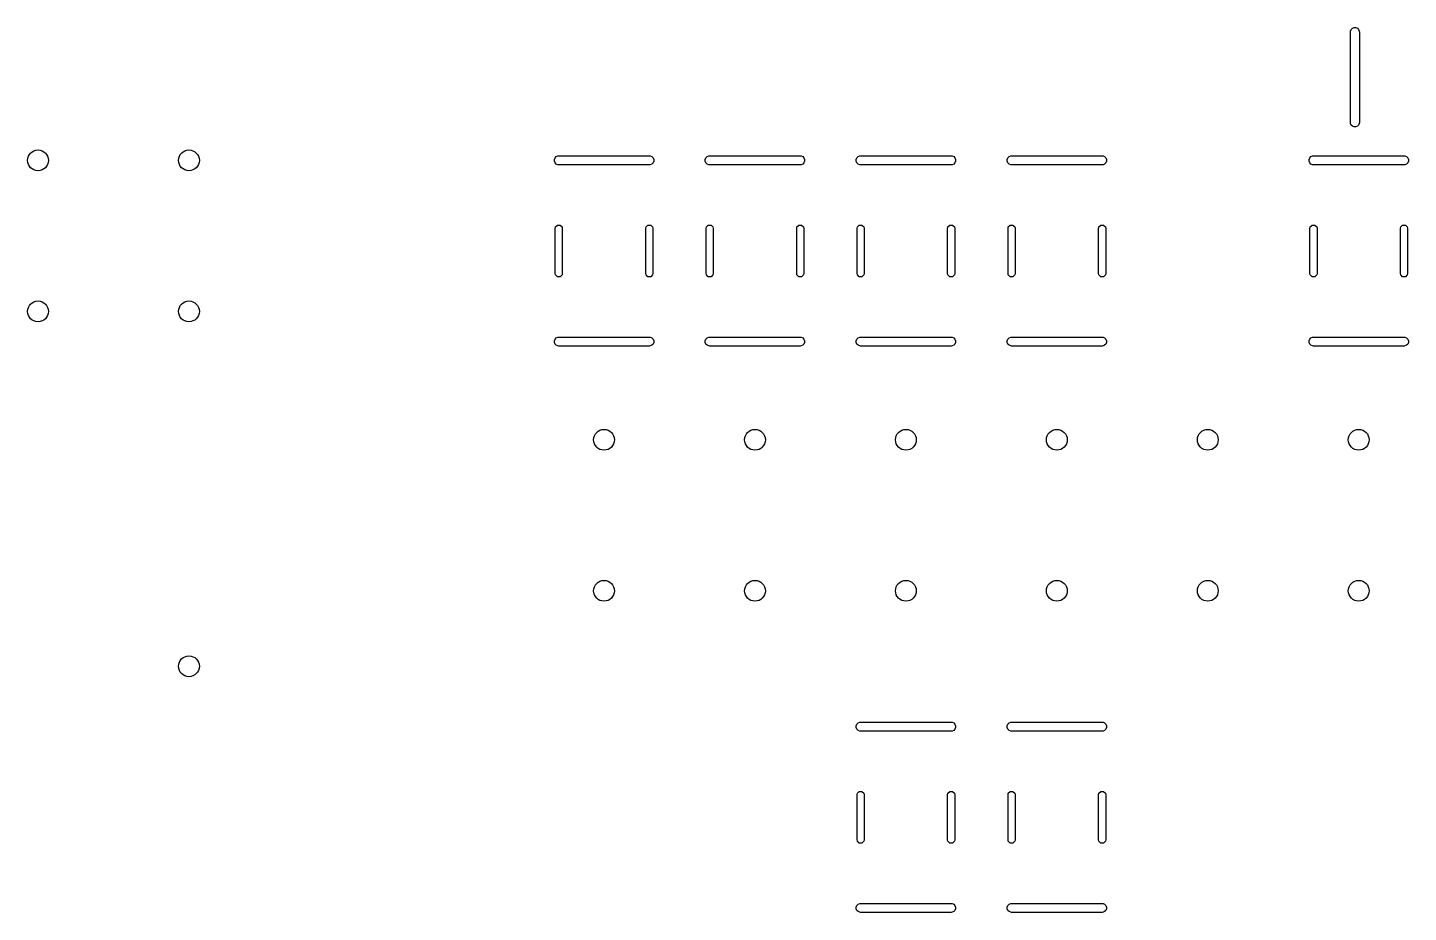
# Model space of a CAD drawing. Extents: x 4.92 to 7.13, y -4.79 to -3.32.
# Drawn here: x 4.919 to 5.834, y -4.791 to -4.205 of the extents above; entities that cross this region are included whole.
import ezdxf

# ---------------------------------------------------------------- set-up
doc = ezdxf.new("R2010")
doc.units = 0
doc.header["$MEASUREMENT"] = 0
doc.layers.add('BLACK', color=7, linetype='CONTINUOUS')

msp = doc.modelspace()

# ---------------------------------------------------------------- linework, layer by layer
at = {"layer": 'BLACK', "linetype": 'CONTINUOUS'}
for p, q in [((5.79561, -4.20806), (5.79567, -4.20748)), ((5.79567, -4.20748), (5.79611, -4.20642)), ((5.79611, -4.20642), (5.79692, -4.2056)), ((5.79692, -4.2056), (5.79799, -4.20516)), ((5.79799, -4.20516), (5.79914, -4.20516)), ((5.79914, -4.20516), (5.80021, -4.2056)), ((5.80021, -4.2056), (5.80102, -4.20642)), ((5.80102, -4.20642), (5.80146, -4.20748)), ((5.80146, -4.20748), (5.80152, -4.20806)), ((5.79561, -4.26806), (5.79561, -4.20806)), ((5.80152, -4.20806), (5.80152, -4.26806)), ((5.79567, -4.26863), (5.79561, -4.26806)), ((5.79611, -4.2697), (5.79567, -4.26863)), ((5.79692, -4.27051), (5.79611, -4.2697)), ((5.79799, -4.27095), (5.79692, -4.27051)), ((5.79914, -4.27095), (5.79799, -4.27095)), ((5.80021, -4.27051), (5.79914, -4.27095)), ((5.80102, -4.2697), (5.80021, -4.27051)), ((5.80146, -4.26863), (5.80102, -4.2697)), ((5.80152, -4.26806), (5.80146, -4.26863)), ((5.26942, -4.2906), (5.27049, -4.29016)), ((5.27049, -4.29016), (5.27106, -4.29011)), ((5.27106, -4.29011), (5.33106, -4.29011)), ((5.33106, -4.29011), (5.33164, -4.29016)), ((5.33164, -4.29016), (5.33271, -4.2906)), ((5.36942, -4.2906), (5.37049, -4.29016)), ((5.37049, -4.29016), (5.37106, -4.29011)), ((5.37106, -4.29011), (5.43106, -4.29011)), ((5.43106, -4.29011), (5.43164, -4.29016)), ((5.43164, -4.29016), (5.43271, -4.2906)), ((5.46942, -4.2906), (5.47049, -4.29016)), ((5.47049, -4.29016), (5.47106, -4.29011)), ((5.47106, -4.29011), (5.53106, -4.29011)), ((5.53106, -4.29011), (5.53164, -4.29016)), ((5.53164, -4.29016), (5.53271, -4.2906)), ((5.56942, -4.2906), (5.57049, -4.29016)), ((5.57049, -4.29016), (5.57106, -4.29011)), ((5.57106, -4.29011), (5.63106, -4.29011)), ((5.63106, -4.29011), (5.63164, -4.29016)), ((5.63164, -4.29016), (5.63271, -4.2906)), ((5.76942, -4.2906), (5.77049, -4.29016)), ((5.77049, -4.29016), (5.77106, -4.29011)), ((5.77106, -4.29011), (5.83106, -4.29011)), ((5.83106, -4.29011), (5.83164, -4.29016)), ((5.83164, -4.29016), (5.83271, -4.2906)), ((5.26817, -4.29248), (5.26861, -4.29142)), ((5.26817, -4.29363), (5.26817, -4.29248)), ((5.26861, -4.2947), (5.26817, -4.29363)), ((5.26861, -4.29142), (5.26942, -4.2906)), ((5.26942, -4.29551), (5.26861, -4.2947)), ((5.27049, -4.29595), (5.26942, -4.29551)), ((5.27106, -4.29601), (5.27049, -4.29595)), ((5.33106, -4.29601), (5.27106, -4.29601)), ((5.33164, -4.29595), (5.33106, -4.29601)), ((5.33271, -4.29551), (5.33164, -4.29595)), ((5.33271, -4.2906), (5.33352, -4.29142)), ((5.33352, -4.2947), (5.33271, -4.29551)), ((5.33352, -4.29142), (5.33396, -4.29248)), ((5.33396, -4.29363), (5.33352, -4.2947)), ((5.33396, -4.29248), (5.33396, -4.29363)), ((5.36817, -4.29248), (5.36861, -4.29142)), ((5.36817, -4.29363), (5.36817, -4.29248)), ((5.36861, -4.2947), (5.36817, -4.29363)), ((5.36861, -4.29142), (5.36942, -4.2906)), ((5.36942, -4.29551), (5.36861, -4.2947)), ((5.37049, -4.29595), (5.36942, -4.29551)), ((5.37106, -4.29601), (5.37049, -4.29595)), ((5.43106, -4.29601), (5.37106, -4.29601)), ((5.43164, -4.29595), (5.43106, -4.29601)), ((5.43271, -4.29551), (5.43164, -4.29595)), ((5.43271, -4.2906), (5.43352, -4.29142)), ((5.43352, -4.2947), (5.43271, -4.29551)), ((5.43352, -4.29142), (5.43396, -4.29248)), ((5.43396, -4.29363), (5.43352, -4.2947)), ((5.43396, -4.29248), (5.43396, -4.29363)), ((5.46817, -4.29248), (5.46861, -4.29142)), ((5.46817, -4.29363), (5.46817, -4.29248)), ((5.46861, -4.2947), (5.46817, -4.29363)), ((5.46861, -4.29142), (5.46942, -4.2906)), ((5.46942, -4.29551), (5.46861, -4.2947)), ((5.47049, -4.29595), (5.46942, -4.29551)), ((5.47106, -4.29601), (5.47049, -4.29595)), ((5.53106, -4.29601), (5.47106, -4.29601)), ((5.53164, -4.29595), (5.53106, -4.29601)), ((5.53271, -4.29551), (5.53164, -4.29595)), ((5.53271, -4.2906), (5.53352, -4.29142)), ((5.53352, -4.2947), (5.53271, -4.29551)), ((5.53352, -4.29142), (5.53396, -4.29248)), ((5.53396, -4.29363), (5.53352, -4.2947)), ((5.53396, -4.29248), (5.53396, -4.29363)), ((5.56817, -4.29248), (5.56861, -4.29142)), ((5.56817, -4.29363), (5.56817, -4.29248)), ((5.56861, -4.2947), (5.56817, -4.29363)), ((5.56861, -4.29142), (5.56942, -4.2906)), ((5.56942, -4.29551), (5.56861, -4.2947)), ((5.57049, -4.29595), (5.56942, -4.29551)), ((5.57106, -4.29601), (5.57049, -4.29595)), ((5.63106, -4.29601), (5.57106, -4.29601)), ((5.63164, -4.29595), (5.63106, -4.29601)), ((5.63271, -4.29551), (5.63164, -4.29595)), ((5.63271, -4.2906), (5.63352, -4.29142)), ((5.63352, -4.2947), (5.63271, -4.29551)), ((5.63352, -4.29142), (5.63396, -4.29248)), ((5.63396, -4.29363), (5.63352, -4.2947)), ((5.63396, -4.29248), (5.63396, -4.29363)), ((5.76817, -4.29248), (5.76861, -4.29142)), ((5.76817, -4.29363), (5.76817, -4.29248)), ((5.76861, -4.2947), (5.76817, -4.29363)), ((5.76861, -4.29142), (5.76942, -4.2906)), ((5.76942, -4.29551), (5.76861, -4.2947)), ((5.77049, -4.29595), (5.76942, -4.29551)), ((5.77106, -4.29601), (5.77049, -4.29595)), ((5.83106, -4.29601), (5.77106, -4.29601)), ((5.83164, -4.29595), (5.83106, -4.29601)), ((5.83271, -4.29551), (5.83164, -4.29595)), ((5.83271, -4.2906), (5.83352, -4.29142)), ((5.83352, -4.2947), (5.83271, -4.29551)), ((5.83352, -4.29142), (5.83396, -4.29248)), ((5.83396, -4.29363), (5.83352, -4.2947)), ((5.83396, -4.29248), (5.83396, -4.29363)), ((5.26888, -4.33715), (5.27016, -4.33588)), ((5.27016, -4.33588), (5.27197, -4.33588)), ((5.27197, -4.33588), (5.27325, -4.33715)), ((5.32888, -4.33715), (5.33016, -4.33588)), ((5.33016, -4.33588), (5.33197, -4.33588)), ((5.33197, -4.33588), (5.33325, -4.33715)), ((5.36888, -4.33715), (5.37016, -4.33588)), ((5.37016, -4.33588), (5.37197, -4.33588)), ((5.37197, -4.33588), (5.37325, -4.33715)), ((5.42888, -4.33715), (5.43016, -4.33588)), ((5.43016, -4.33588), (5.43197, -4.33588)), ((5.43197, -4.33588), (5.43325, -4.33715)), ((5.46888, -4.33715), (5.47016, -4.33588)), ((5.47016, -4.33588), (5.47197, -4.33588)), ((5.47197, -4.33588), (5.47325, -4.33715)), ((5.52888, -4.33715), (5.53016, -4.33588)), ((5.53016, -4.33588), (5.53197, -4.33588)), ((5.53197, -4.33588), (5.53325, -4.33715)), ((5.56888, -4.33715), (5.57016, -4.33588)), ((5.57016, -4.33588), (5.57197, -4.33588)), ((5.57197, -4.33588), (5.57325, -4.33715)), ((5.62888, -4.33715), (5.63016, -4.33588)), ((5.63016, -4.33588), (5.63197, -4.33588)), ((5.63197, -4.33588), (5.63325, -4.33715)), ((5.76888, -4.33715), (5.77016, -4.33588)), ((5.77016, -4.33588), (5.77197, -4.33588)), ((5.77197, -4.33588), (5.77325, -4.33715)), ((5.82888, -4.33715), (5.83016, -4.33588)), ((5.83016, -4.33588), (5.83197, -4.33588)), ((5.83197, -4.33588), (5.83325, -4.33715)), ((5.2687, -4.33806), (5.26888, -4.33715)), ((5.2687, -4.36806), (5.2687, -4.33806)), ((5.27325, -4.33715), (5.27343, -4.33806)), ((5.27343, -4.33806), (5.27343, -4.36806)), ((5.3287, -4.33806), (5.32888, -4.33715)), ((5.3287, -4.36806), (5.3287, -4.33806)), ((5.33325, -4.33715), (5.33343, -4.33806)), ((5.33343, -4.33806), (5.33343, -4.36806)), ((5.3687, -4.33806), (5.36888, -4.33715)), ((5.3687, -4.36806), (5.3687, -4.33806)), ((5.37325, -4.33715), (5.37343, -4.33806)), ((5.37343, -4.33806), (5.37343, -4.36806)), ((5.4287, -4.33806), (5.42888, -4.33715)), ((5.4287, -4.36806), (5.4287, -4.33806)), ((5.43325, -4.33715), (5.43343, -4.33806)), ((5.43343, -4.33806), (5.43343, -4.36806)), ((5.4687, -4.33806), (5.46888, -4.33715)), ((5.4687, -4.36806), (5.4687, -4.33806)), ((5.47325, -4.33715), (5.47343, -4.33806)), ((5.47343, -4.33806), (5.47343, -4.36806)), ((5.5287, -4.33806), (5.52888, -4.33715)), ((5.5287, -4.36806), (5.5287, -4.33806)), ((5.53325, -4.33715), (5.53343, -4.33806)), ((5.53343, -4.33806), (5.53343, -4.36806)), ((5.5687, -4.33806), (5.56888, -4.33715)), ((5.5687, -4.36806), (5.5687, -4.33806)), ((5.57325, -4.33715), (5.57343, -4.33806)), ((5.57343, -4.33806), (5.57343, -4.36806)), ((5.6287, -4.33806), (5.62888, -4.33715)), ((5.6287, -4.36806), (5.6287, -4.33806)), ((5.63325, -4.33715), (5.63343, -4.33806)), ((5.63343, -4.33806), (5.63343, -4.36806)), ((5.7687, -4.33806), (5.76888, -4.33715)), ((5.7687, -4.36806), (5.7687, -4.33806)), ((5.77325, -4.33715), (5.77343, -4.33806)), ((5.77343, -4.33806), (5.77343, -4.36806)), ((5.8287, -4.33806), (5.82888, -4.33715)), ((5.8287, -4.36806), (5.8287, -4.33806)), ((5.83325, -4.33715), (5.83343, -4.33806)), ((5.83343, -4.33806), (5.83343, -4.36806)), ((5.26888, -4.36896), (5.2687, -4.36806)), ((5.27016, -4.37024), (5.26888, -4.36896)), ((5.27197, -4.37024), (5.27016, -4.37024)), ((5.27325, -4.36896), (5.27197, -4.37024)), ((5.27343, -4.36806), (5.27325, -4.36896)), ((5.32888, -4.36896), (5.3287, -4.36806)), ((5.33016, -4.37024), (5.32888, -4.36896)), ((5.33197, -4.37024), (5.33016, -4.37024)), ((5.33325, -4.36896), (5.33197, -4.37024)), ((5.33343, -4.36806), (5.33325, -4.36896)), ((5.36888, -4.36896), (5.3687, -4.36806)), ((5.37016, -4.37024), (5.36888, -4.36896)), ((5.37197, -4.37024), (5.37016, -4.37024)), ((5.37325, -4.36896), (5.37197, -4.37024)), ((5.37343, -4.36806), (5.37325, -4.36896)), ((5.42888, -4.36896), (5.4287, -4.36806)), ((5.43016, -4.37024), (5.42888, -4.36896)), ((5.43197, -4.37024), (5.43016, -4.37024)), ((5.43325, -4.36896), (5.43197, -4.37024)), ((5.43343, -4.36806), (5.43325, -4.36896)), ((5.46888, -4.36896), (5.4687, -4.36806)), ((5.47016, -4.37024), (5.46888, -4.36896)), ((5.47197, -4.37024), (5.47016, -4.37024)), ((5.47325, -4.36896), (5.47197, -4.37024)), ((5.47343, -4.36806), (5.47325, -4.36896)), ((5.52888, -4.36896), (5.5287, -4.36806)), ((5.53016, -4.37024), (5.52888, -4.36896)), ((5.53197, -4.37024), (5.53016, -4.37024)), ((5.53325, -4.36896), (5.53197, -4.37024)), ((5.53343, -4.36806), (5.53325, -4.36896)), ((5.56888, -4.36896), (5.5687, -4.36806)), ((5.57016, -4.37024), (5.56888, -4.36896)), ((5.57197, -4.37024), (5.57016, -4.37024)), ((5.57325, -4.36896), (5.57197, -4.37024)), ((5.57343, -4.36806), (5.57325, -4.36896)), ((5.62888, -4.36896), (5.6287, -4.36806)), ((5.63016, -4.37024), (5.62888, -4.36896)), ((5.63197, -4.37024), (5.63016, -4.37024)), ((5.63325, -4.36896), (5.63197, -4.37024)), ((5.63343, -4.36806), (5.63325, -4.36896)), ((5.76888, -4.36896), (5.7687, -4.36806)), ((5.77016, -4.37024), (5.76888, -4.36896)), ((5.77197, -4.37024), (5.77016, -4.37024)), ((5.77325, -4.36896), (5.77197, -4.37024)), ((5.77343, -4.36806), (5.77325, -4.36896)), ((5.82888, -4.36896), (5.8287, -4.36806)), ((5.83016, -4.37024), (5.82888, -4.36896)), ((5.83197, -4.37024), (5.83016, -4.37024)), ((5.83325, -4.36896), (5.83197, -4.37024)), ((5.83343, -4.36806), (5.83325, -4.36896)), ((5.26817, -4.41248), (5.26861, -4.41142)), ((5.26817, -4.41363), (5.26817, -4.41248)), ((5.26861, -4.4147), (5.26817, -4.41363)), ((5.26861, -4.41142), (5.26942, -4.4106)), ((5.26942, -4.41551), (5.26861, -4.4147)), ((5.26942, -4.4106), (5.27049, -4.41016)), ((5.27049, -4.41595), (5.26942, -4.41551)), ((5.27049, -4.41016), (5.27106, -4.41011)), ((5.27106, -4.41601), (5.27049, -4.41595)), ((5.27106, -4.41011), (5.33106, -4.41011)), ((5.33106, -4.41601), (5.27106, -4.41601)), ((5.33106, -4.41011), (5.33164, -4.41016)), ((5.33164, -4.41595), (5.33106, -4.41601)), ((5.33164, -4.41016), (5.33271, -4.4106)), ((5.33271, -4.41551), (5.33164, -4.41595)), ((5.33271, -4.4106), (5.33352, -4.41142)), ((5.33352, -4.4147), (5.33271, -4.41551)), ((5.33352, -4.41142), (5.33396, -4.41248)), ((5.33396, -4.41363), (5.33352, -4.4147)), ((5.33396, -4.41248), (5.33396, -4.41363)), ((5.36817, -4.41248), (5.36861, -4.41142)), ((5.36817, -4.41363), (5.36817, -4.41248)), ((5.36861, -4.4147), (5.36817, -4.41363)), ((5.36861, -4.41142), (5.36942, -4.4106)), ((5.36942, -4.41551), (5.36861, -4.4147)), ((5.36942, -4.4106), (5.37049, -4.41016)), ((5.37049, -4.41595), (5.36942, -4.41551)), ((5.37049, -4.41016), (5.37106, -4.41011)), ((5.37106, -4.41601), (5.37049, -4.41595)), ((5.37106, -4.41011), (5.43106, -4.41011)), ((5.43106, -4.41601), (5.37106, -4.41601)), ((5.43106, -4.41011), (5.43164, -4.41016)), ((5.43164, -4.41595), (5.43106, -4.41601)), ((5.43164, -4.41016), (5.43271, -4.4106)), ((5.43271, -4.41551), (5.43164, -4.41595)), ((5.43271, -4.4106), (5.43352, -4.41142)), ((5.43352, -4.4147), (5.43271, -4.41551)), ((5.43352, -4.41142), (5.43396, -4.41248)), ((5.43396, -4.41363), (5.43352, -4.4147)), ((5.43396, -4.41248), (5.43396, -4.41363)), ((5.46817, -4.41248), (5.46861, -4.41142)), ((5.46817, -4.41363), (5.46817, -4.41248)), ((5.46861, -4.4147), (5.46817, -4.41363)), ((5.46861, -4.41142), (5.46942, -4.4106)), ((5.46942, -4.41551), (5.46861, -4.4147)), ((5.46942, -4.4106), (5.47049, -4.41016)), ((5.47049, -4.41595), (5.46942, -4.41551)), ((5.47049, -4.41016), (5.47106, -4.41011)), ((5.47106, -4.41601), (5.47049, -4.41595)), ((5.47106, -4.41011), (5.53106, -4.41011)), ((5.53106, -4.41601), (5.47106, -4.41601)), ((5.53106, -4.41011), (5.53164, -4.41016)), ((5.53164, -4.41595), (5.53106, -4.41601)), ((5.53164, -4.41016), (5.53271, -4.4106)), ((5.53271, -4.41551), (5.53164, -4.41595)), ((5.53271, -4.4106), (5.53352, -4.41142)), ((5.53352, -4.4147), (5.53271, -4.41551)), ((5.53352, -4.41142), (5.53396, -4.41248)), ((5.53396, -4.41363), (5.53352, -4.4147)), ((5.53396, -4.41248), (5.53396, -4.41363)), ((5.56817, -4.41248), (5.56861, -4.41142)), ((5.56817, -4.41363), (5.56817, -4.41248)), ((5.56861, -4.4147), (5.56817, -4.41363)), ((5.56861, -4.41142), (5.56942, -4.4106)), ((5.56942, -4.41551), (5.56861, -4.4147)), ((5.56942, -4.4106), (5.57049, -4.41016)), ((5.57049, -4.41595), (5.56942, -4.41551)), ((5.57049, -4.41016), (5.57106, -4.41011)), ((5.57106, -4.41601), (5.57049, -4.41595)), ((5.57106, -4.41011), (5.63106, -4.41011)), ((5.63106, -4.41601), (5.57106, -4.41601)), ((5.63106, -4.41011), (5.63164, -4.41016)), ((5.63164, -4.41595), (5.63106, -4.41601)), ((5.63164, -4.41016), (5.63271, -4.4106)), ((5.63271, -4.41551), (5.63164, -4.41595)), ((5.63271, -4.4106), (5.63352, -4.41142)), ((5.63352, -4.4147), (5.63271, -4.41551)), ((5.63352, -4.41142), (5.63396, -4.41248)), ((5.63396, -4.41363), (5.63352, -4.4147)), ((5.63396, -4.41248), (5.63396, -4.41363)), ((5.76817, -4.41248), (5.76861, -4.41142)), ((5.76817, -4.41363), (5.76817, -4.41248)), ((5.76861, -4.4147), (5.76817, -4.41363)), ((5.76861, -4.41142), (5.76942, -4.4106)), ((5.76942, -4.41551), (5.76861, -4.4147)), ((5.76942, -4.4106), (5.77049, -4.41016)), ((5.77049, -4.41595), (5.76942, -4.41551)), ((5.77049, -4.41016), (5.77106, -4.41011)), ((5.77106, -4.41601), (5.77049, -4.41595)), ((5.77106, -4.41011), (5.83106, -4.41011)), ((5.83106, -4.41601), (5.77106, -4.41601)), ((5.83106, -4.41011), (5.83164, -4.41016)), ((5.83164, -4.41595), (5.83106, -4.41601)), ((5.83164, -4.41016), (5.83271, -4.4106)), ((5.83271, -4.41551), (5.83164, -4.41595)), ((5.83271, -4.4106), (5.83352, -4.41142)), ((5.83352, -4.4147), (5.83271, -4.41551)), ((5.83352, -4.41142), (5.83396, -4.41248)), ((5.83396, -4.41363), (5.83352, -4.4147)), ((5.83396, -4.41248), (5.83396, -4.41363)), ((5.46942, -4.6656), (5.47049, -4.66516)), ((5.47049, -4.66516), (5.47106, -4.66511)), ((5.47106, -4.66511), (5.53106, -4.66511)), ((5.53106, -4.66511), (5.53164, -4.66516)), ((5.53164, -4.66516), (5.53271, -4.6656)), ((5.56942, -4.6656), (5.57049, -4.66516)), ((5.57049, -4.66516), (5.57106, -4.66511)), ((5.57106, -4.66511), (5.63106, -4.66511)), ((5.63106, -4.66511), (5.63164, -4.66516)), ((5.63164, -4.66516), (5.63271, -4.6656)), ((5.46817, -4.66748), (5.46861, -4.66642)), ((5.46817, -4.66863), (5.46817, -4.66748)), ((5.46861, -4.6697), (5.46817, -4.66863)), ((5.46861, -4.66642), (5.46942, -4.6656)), ((5.46942, -4.67051), (5.46861, -4.6697)), ((5.47049, -4.67095), (5.46942, -4.67051)), ((5.47106, -4.67101), (5.47049, -4.67095)), ((5.53106, -4.67101), (5.47106, -4.67101)), ((5.53164, -4.67095), (5.53106, -4.67101)), ((5.53271, -4.67051), (5.53164, -4.67095)), ((5.53271, -4.6656), (5.53352, -4.66642)), ((5.53352, -4.6697), (5.53271, -4.67051)), ((5.53352, -4.66642), (5.53396, -4.66748)), ((5.53396, -4.66863), (5.53352, -4.6697)), ((5.53396, -4.66748), (5.53396, -4.66863)), ((5.56817, -4.66748), (5.56861, -4.66642)), ((5.56817, -4.66863), (5.56817, -4.66748)), ((5.56861, -4.6697), (5.56817, -4.66863)), ((5.56861, -4.66642), (5.56942, -4.6656)), ((5.56942, -4.67051), (5.56861, -4.6697)), ((5.57049, -4.67095), (5.56942, -4.67051)), ((5.57106, -4.67101), (5.57049, -4.67095)), ((5.63106, -4.67101), (5.57106, -4.67101)), ((5.63164, -4.67095), (5.63106, -4.67101)), ((5.63271, -4.67051), (5.63164, -4.67095)), ((5.63271, -4.6656), (5.63352, -4.66642)), ((5.63352, -4.6697), (5.63271, -4.67051)), ((5.63352, -4.66642), (5.63396, -4.66748)), ((5.63396, -4.66863), (5.63352, -4.6697)), ((5.63396, -4.66748), (5.63396, -4.66863)), ((5.46888, -4.71215), (5.47016, -4.71088)), ((5.47016, -4.71088), (5.47197, -4.71088)), ((5.47197, -4.71088), (5.47325, -4.71215)), ((5.52888, -4.71215), (5.53016, -4.71088)), ((5.53016, -4.71088), (5.53197, -4.71088)), ((5.53197, -4.71088), (5.53325, -4.71215)), ((5.56888, -4.71215), (5.57016, -4.71088)), ((5.57016, -4.71088), (5.57197, -4.71088)), ((5.57197, -4.71088), (5.57325, -4.71215)), ((5.62888, -4.71215), (5.63016, -4.71088)), ((5.63016, -4.71088), (5.63197, -4.71088)), ((5.63197, -4.71088), (5.63325, -4.71215)), ((5.4687, -4.71306), (5.46888, -4.71215)), ((5.4687, -4.74306), (5.4687, -4.71306)), ((5.47325, -4.71215), (5.47343, -4.71306)), ((5.47343, -4.71306), (5.47343, -4.74306)), ((5.5287, -4.71306), (5.52888, -4.71215)), ((5.5287, -4.74306), (5.5287, -4.71306)), ((5.53325, -4.71215), (5.53343, -4.71306)), ((5.53343, -4.71306), (5.53343, -4.74306)), ((5.5687, -4.71306), (5.56888, -4.71215)), ((5.5687, -4.74306), (5.5687, -4.71306)), ((5.57325, -4.71215), (5.57343, -4.71306)), ((5.57343, -4.71306), (5.57343, -4.74306)), ((5.6287, -4.71306), (5.62888, -4.71215)), ((5.6287, -4.74306), (5.6287, -4.71306)), ((5.63325, -4.71215), (5.63343, -4.71306)), ((5.63343, -4.71306), (5.63343, -4.74306)), ((5.46888, -4.74396), (5.4687, -4.74306)), ((5.47016, -4.74524), (5.46888, -4.74396)), ((5.47197, -4.74524), (5.47016, -4.74524)), ((5.47325, -4.74396), (5.47197, -4.74524)), ((5.47343, -4.74306), (5.47325, -4.74396)), ((5.52888, -4.74396), (5.5287, -4.74306)), ((5.53016, -4.74524), (5.52888, -4.74396)), ((5.53197, -4.74524), (5.53016, -4.74524)), ((5.53325, -4.74396), (5.53197, -4.74524)), ((5.53343, -4.74306), (5.53325, -4.74396)), ((5.56888, -4.74396), (5.5687, -4.74306)), ((5.57016, -4.74524), (5.56888, -4.74396)), ((5.57197, -4.74524), (5.57016, -4.74524)), ((5.57325, -4.74396), (5.57197, -4.74524)), ((5.57343, -4.74306), (5.57325, -4.74396)), ((5.62888, -4.74396), (5.6287, -4.74306)), ((5.63016, -4.74524), (5.62888, -4.74396)), ((5.63197, -4.74524), (5.63016, -4.74524)), ((5.63325, -4.74396), (5.63197, -4.74524)), ((5.63343, -4.74306), (5.63325, -4.74396)), ((5.46817, -4.78748), (5.46861, -4.78642)), ((5.46817, -4.78863), (5.46817, -4.78748)), ((5.46861, -4.7897), (5.46817, -4.78863)), ((5.46861, -4.78642), (5.46942, -4.7856)), ((5.46942, -4.79051), (5.46861, -4.7897)), ((5.46942, -4.7856), (5.47049, -4.78516)), ((5.47049, -4.79095), (5.46942, -4.79051)), ((5.47049, -4.78516), (5.47106, -4.78511)), ((5.47106, -4.79101), (5.47049, -4.79095)), ((5.47106, -4.78511), (5.53106, -4.78511)), ((5.53106, -4.79101), (5.47106, -4.79101)), ((5.53106, -4.78511), (5.53164, -4.78516)), ((5.53164, -4.79095), (5.53106, -4.79101)), ((5.53164, -4.78516), (5.53271, -4.7856)), ((5.53271, -4.79051), (5.53164, -4.79095)), ((5.53271, -4.7856), (5.53352, -4.78642)), ((5.53352, -4.7897), (5.53271, -4.79051)), ((5.53352, -4.78642), (5.53396, -4.78748)), ((5.53396, -4.78863), (5.53352, -4.7897)), ((5.53396, -4.78748), (5.53396, -4.78863)), ((5.56817, -4.78748), (5.56861, -4.78642)), ((5.56817, -4.78863), (5.56817, -4.78748)), ((5.56861, -4.7897), (5.56817, -4.78863)), ((5.56861, -4.78642), (5.56942, -4.7856)), ((5.56942, -4.79051), (5.56861, -4.7897)), ((5.56942, -4.7856), (5.57049, -4.78516)), ((5.57049, -4.79095), (5.56942, -4.79051)), ((5.57049, -4.78516), (5.57106, -4.78511)), ((5.57106, -4.79101), (5.57049, -4.79095)), ((5.57106, -4.78511), (5.63106, -4.78511)), ((5.63106, -4.79101), (5.57106, -4.79101)), ((5.63106, -4.78511), (5.63164, -4.78516)), ((5.63164, -4.79095), (5.63106, -4.79101)), ((5.63164, -4.78516), (5.63271, -4.7856)), ((5.63271, -4.79051), (5.63164, -4.79095)), ((5.63271, -4.7856), (5.63352, -4.78642)), ((5.63352, -4.7897), (5.63271, -4.79051)), ((5.63352, -4.78642), (5.63396, -4.78748)), ((5.63396, -4.78863), (5.63352, -4.7897)), ((5.63396, -4.78748), (5.63396, -4.78863))]:
    msp.add_line(p, q, dxfattribs=at)
at = {"layer": 'BLACK'}
for centre in [(4.92606, -4.29306), (5.02606, -4.29306), (4.92606, -4.39306), (5.02606, -4.39306), (5.30106, -4.47806), (5.40106, -4.47806), (5.50106, -4.47806), (5.60106, -4.47806), (5.70106, -4.47806), (5.80106, -4.47806), (5.30106, -4.57806), (5.40106, -4.57806), (5.50106, -4.57806), (5.60106, -4.57806), (5.70106, -4.57806), (5.80106, -4.57806), (5.02606, -4.62806)]:
    msp.add_circle(centre, 0.00689, dxfattribs=at)

doc.saveas('drawing.dxf')
